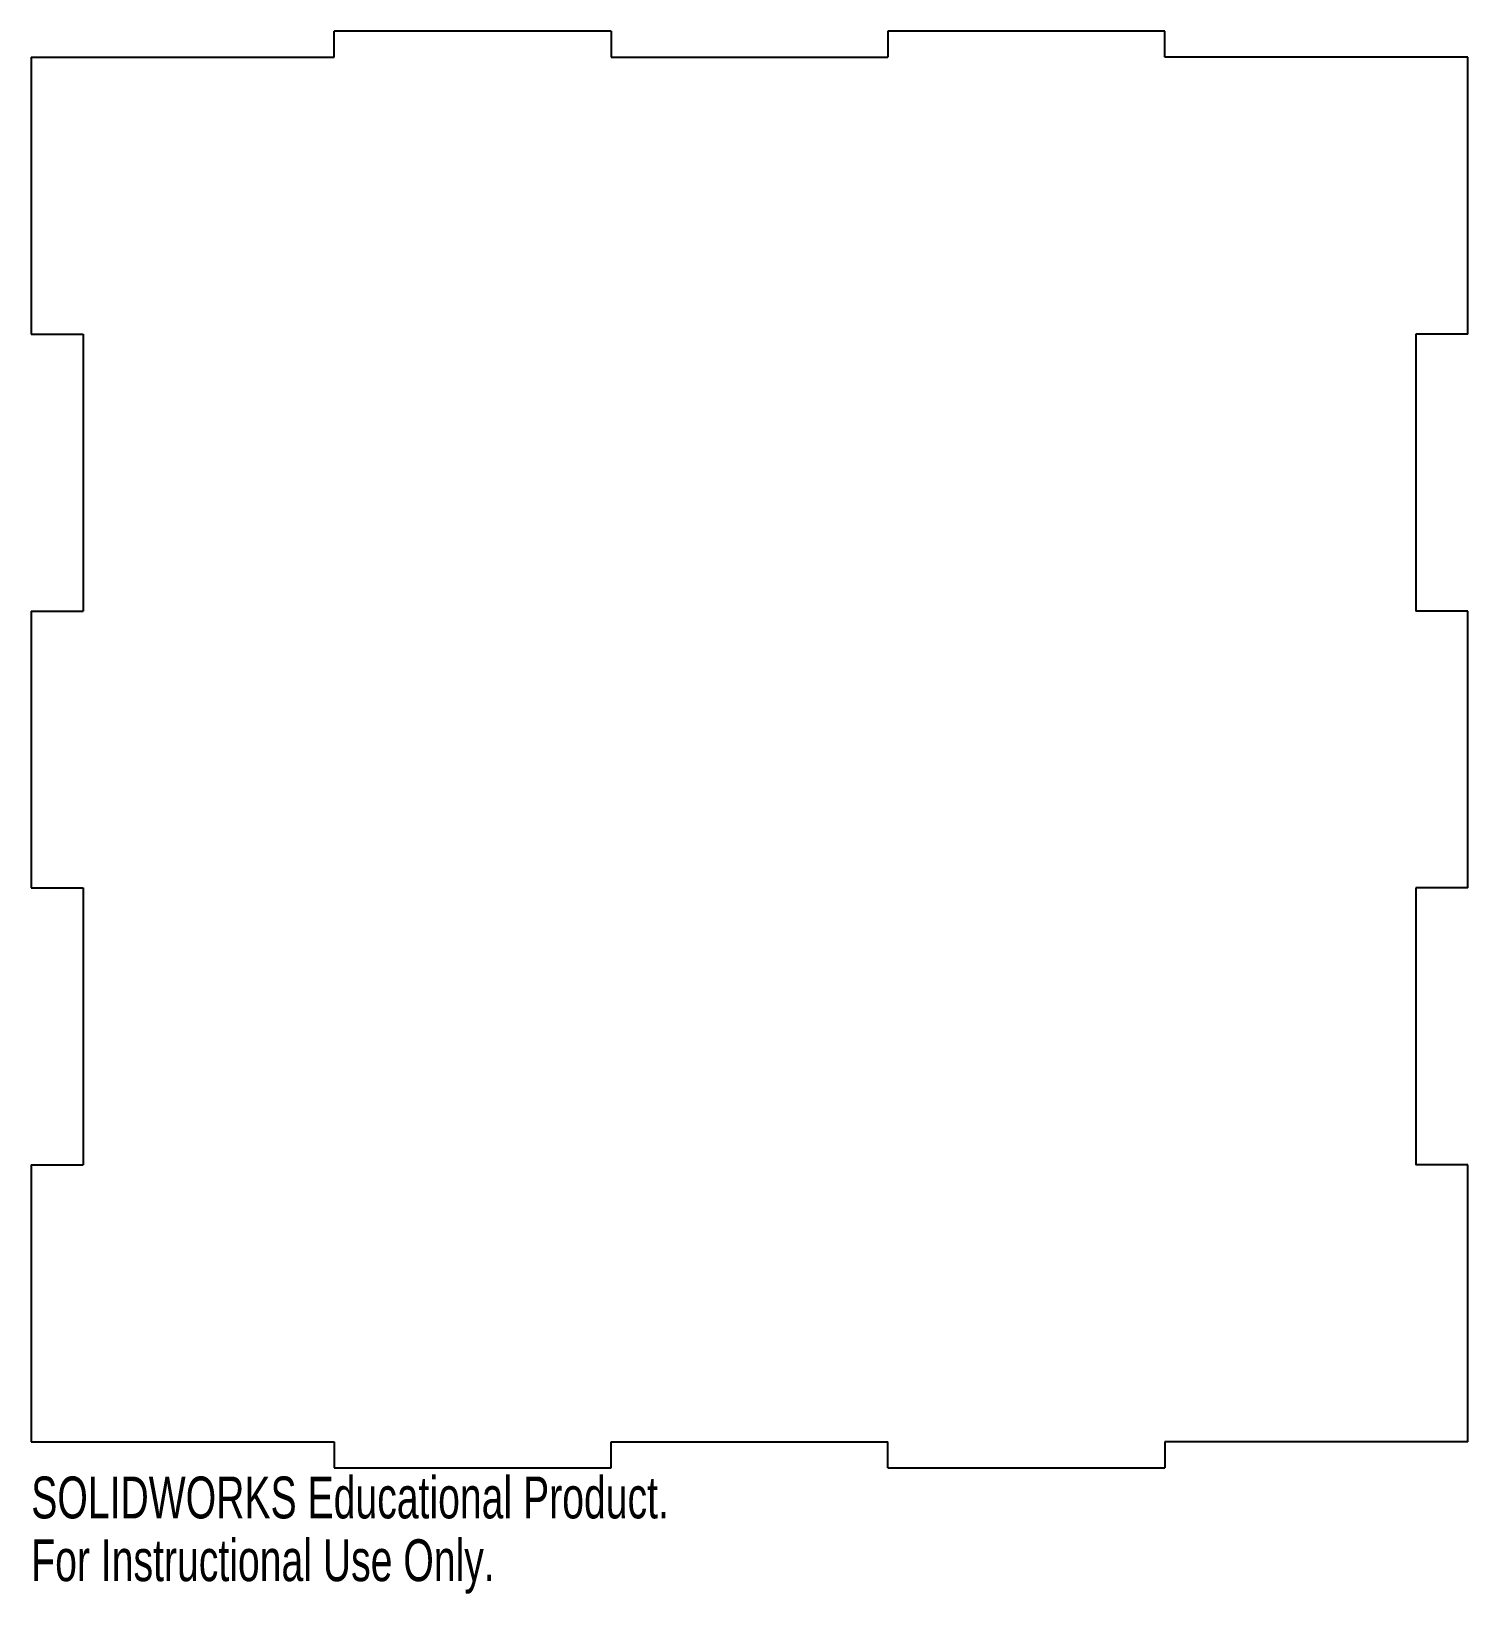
# Model space of a CAD drawing. Header units: millimetres. Extents: x -83 to 83, y -98 to 83.
import ezdxf

# ---------------------------------------------------------------- set-up
doc = ezdxf.new("R2010")
doc.units = ezdxf.units.MM
doc.styles.add('SLDTEXTSTYLE0', font='TXT', dxfattribs={"width": 0.7})

msp = doc.modelspace()

# ---------------------------------------------------------------- linework, layer by layer
at = {"color": 7, "linetype": 'Continuous', "lineweight": 25}
for p, q in [((-48, 80), (-48, 83)), ((-16, 83), (-48, 83)), ((-16, 83), (-16, 80)), ((16, 83), (16, 80)), ((48, 83), (16, 83)), ((48, 80), (48, 83)), ((-83, 80), (-48, 80)), ((-83, 80), (-83, 48)), ((-16, 80), (16, 80)), ((83, 80), (48, 80)), ((83, 48), (83, 80)), ((-83, 48), (-77, 48)), ((-77, 48), (-77, 16)), ((83, 48), (77, 48)), ((77, 48), (77, 16)), ((-83, 16), (-77, 16)), ((-83, 16), (-83, -16)), ((83, 16), (77, 16)), ((83, -16), (83, 16)), ((-83, -16), (-77, -16)), ((-77, -16), (-77, -48)), ((83, -16), (77, -16)), ((77, -16), (77, -48)), ((-83, -48), (-77, -48)), ((-83, -48), (-83, -80)), ((83, -48), (77, -48)), ((83, -80), (83, -48)), ((-83, -80), (-48, -80)), ((-48, -80), (-48, -83)), ((-16, -80), (16, -80)), ((-16, -83), (-16, -80)), ((16, -83), (16, -80)), ((83, -80), (48, -80)), ((48, -80), (48, -83)), ((-48, -83), (-16, -83)), ((16, -83), (48, -83))]:
    msp.add_line(p, q, dxfattribs=at)

# ---------------------------------------------------------------- texts
at = {"color": 7, "linetype": 'Continuous', "char_height": 4.8336, "attachment_point": 1, "style": 'SLDTEXTSTYLE0'}
for s, insert in [('SOLIDWORKS Educational Product.', (-83, -84.02)), ('For Instructional Use Only.', (-83, -91.27))]:
    msp.add_mtext(s, dxfattribs=dict(at, insert=insert))

doc.saveas('drawing.dxf')
